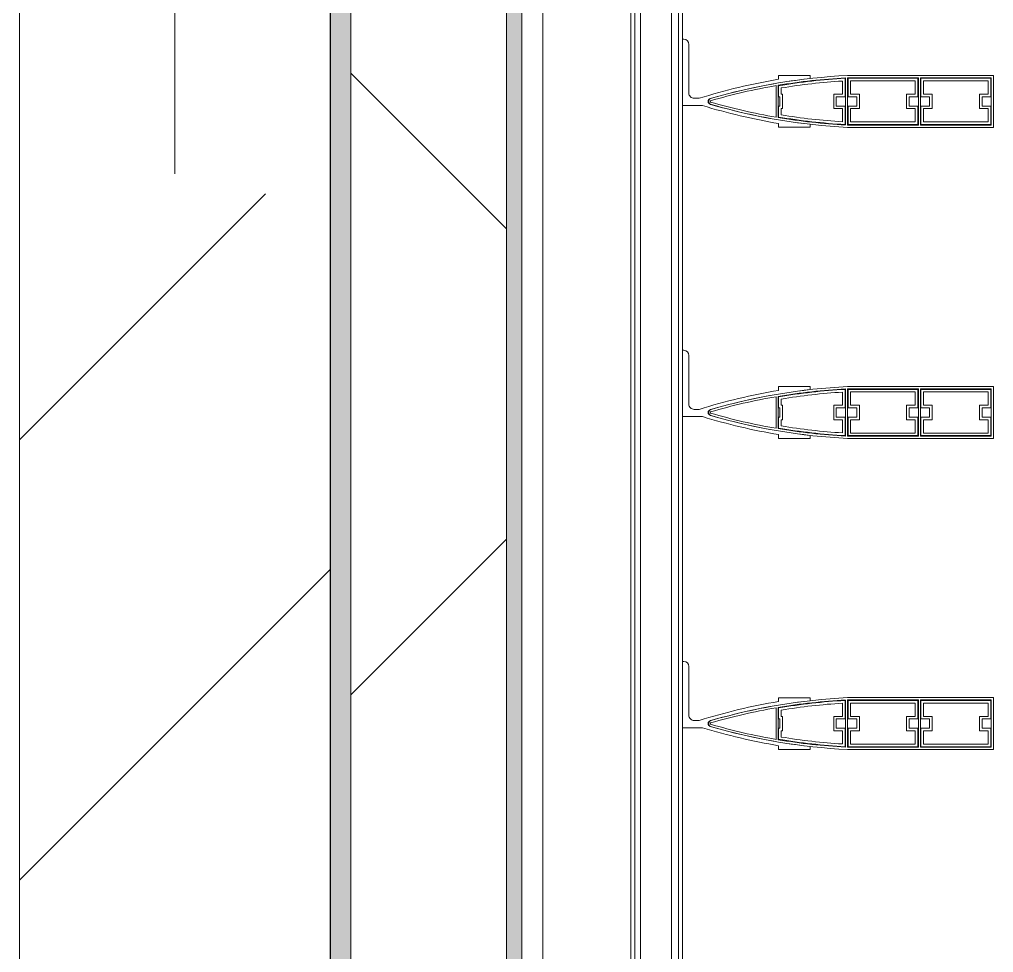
# Model space of a CAD drawing. Header units: millimetres. Extents: x 48966 to 155647, y -43515 to 26217.
# Drawn here: x 128782 to 129722, y -21054 to -20154 of the extents above; entities that cross this region are included whole.
import ezdxf

# ---------------------------------------------------------------- set-up
doc = ezdxf.new("R2010")
doc.units = ezdxf.units.MM
doc.linetypes.add('Осевые', pattern=[6350, 1270, -952.5, 3175, -952.5])
for name, color, linetype, lineweight in [('Обобщенные модели', 7, 'Continuous', 9), ('Обобщенные модели-1', 7, 'Continuous', 18), ('Общие ребра', 7, 'Continuous', 9), ('Оси-2', 7, 'Осевые', 9), ('Перекрытия', 7, 'Continuous', 9), ('Стены-1', 7, 'Continuous', 18), ('Штриховка разреза-1', 7, 'Continuous', 9)]:
    doc.layers.add(name, color=color, linetype=linetype, lineweight=lineweight)
pattern_1 = [(0, (0, 0), (812.8, 203.2), [67.056, -542.544, 67.056, -542.544, -3251.2]), (0, (0, 0), (812.8, 203.2), [-1219.2, 67.056, -1152.144, 67.056, -542.544, -1422.4]), (0, (0, 0), (812.8, 203.2), [-3048, 67.056, -339.344, 67.056, -948.944]), (120, (304.8, 101.6), (-582.37636, 602.30545), [67.056, -542.544, 67.056, -542.544, -3251.2]), (120, (304.8, 101.6), (-582.37636, 602.30545), [-1219.2, 67.056, -1152.144, 67.056, -542.544, -1422.4]), (120, (304.8, 101.6), (-582.37636, 602.30545), [-3048, 67.056, -339.344, 67.056, -948.944]), (240, (406.4, 508), (-230.42364, -805.50545), [67.056, -542.544, 67.056, -542.544, -3251.2]), (240, (406.4, 508), (-230.42364, -805.50545), [-1219.2, 67.056, -1152.144, 67.056, -542.544, -1422.4]), (240, (406.4, 508), (-230.42364, -805.50545), [-3048, 67.056, -339.344, 67.056, -948.944])]

# ---------------------------------------------------------------- blocks, each defined once
blk = doc.blocks.new('Обвязочная балка 1 - Обвязочная балка 1-1451838-План 5-го этажа на отм_ _12_600')
at = {"layer": 'Обобщенные модели'}
for p, q in [((129380.83, 11567.12), (129380.83, -26882.88)), ((129410.71, -26882.88), (129410.71, 11567.12))]:
    blk.add_line(p, q, dxfattribs=at)
at = {"layer": 'Обобщенные модели-1'}
for p, q in [((129371.62, 11567.12), (129371.62, -26882.88)), ((129375.62, -26882.88), (129375.62, 11567.12)), ((129417.62, 11567.12), (129417.62, -26882.88)), ((129421.62, -26882.88), (129421.62, 11567.12))]:
    blk.add_line(p, q, dxfattribs=at)
blk = doc.blocks.new('Профиль ламели432 - Профиль ламели-1584553-План 5-го этажа на отм_ _12_600')
at = {"layer": 'Обобщенные модели-1'}
for p, q in [((89806.85, 24507.07), (89806.85, 24366.17)), ((89856.85, 24507.07), (89806.85, 24507.07)), ((89856.85, 24366.17), (89856.85, 24507.07)), ((89809.05, 24436.47), (89809.05, 24504.87)), ((89809.05, 24504.87), (89854.65, 24504.87)), ((89827.4, 24504.37), (89809.55, 24504.37)), ((89809.55, 24504.37), (89809.55, 24436.97)), ((89812.05, 24439.47), (89812.05, 24501.87)), ((89812.05, 24501.87), (89824.9, 24501.87)), ((89824.9, 24501.87), (89824.9, 24493.47)), ((89827.4, 24495.97), (89827.4, 24504.37)), ((89854.15, 24504.37), (89836.3, 24504.37)), ((89836.3, 24504.37), (89836.3, 24495.97)), ((89838.8, 24493.47), (89838.8, 24501.87)), ((89838.8, 24501.87), (89851.65, 24501.87)), ((89851.65, 24501.87), (89851.65, 24439.47)), ((89854.15, 24436.97), (89854.15, 24504.37)), ((89854.65, 24504.87), (89854.65, 24436.47)), ((89824.9, 24493.47), (89838.8, 24493.47)), ((89836.3, 24495.97), (89827.4, 24495.97)), ((89838.8, 24447.87), (89824.9, 24447.87)), ((89824.9, 24447.87), (89824.9, 24439.47)), ((89827.4, 24436.97), (89827.4, 24445.37)), ((89827.4, 24445.37), (89836.3, 24445.37)), ((89836.3, 24445.37), (89836.3, 24436.97)), ((89838.8, 24439.47), (89838.8, 24447.87)), ((89854.65, 24436.47), (89809.05, 24436.47)), ((89809.05, 24434.57), (89854.65, 24434.57)), ((89809.05, 24366.17), (89809.05, 24434.57)), ((89809.55, 24436.97), (89827.4, 24436.97)), ((89827.4, 24434.07), (89809.55, 24434.07)), ((89809.55, 24434.07), (89809.55, 24366.67)), ((89824.9, 24439.47), (89812.05, 24439.47)), ((89812.05, 24369.17), (89812.05, 24431.57)), ((89812.05, 24431.57), (89824.9, 24431.57)), ((89824.9, 24431.57), (89824.9, 24423.17)), ((89827.4, 24425.67), (89827.4, 24434.07)), ((89836.3, 24436.97), (89854.15, 24436.97)), ((89854.15, 24434.07), (89836.3, 24434.07)), ((89836.3, 24434.07), (89836.3, 24425.67)), ((89851.65, 24439.47), (89838.8, 24439.47)), ((89838.8, 24423.17), (89838.8, 24431.57)), ((89838.8, 24431.57), (89851.65, 24431.57)), ((89851.65, 24431.57), (89851.65, 24369.17)), ((89854.15, 24366.67), (89854.15, 24434.07)), ((89854.65, 24434.57), (89854.65, 24366.17)), ((89824.9, 24423.17), (89838.8, 24423.17)), ((89836.3, 24425.67), (89827.4, 24425.67)), ((89838.8, 24377.57), (89824.9, 24377.57)), ((89824.9, 24377.57), (89824.9, 24369.17)), ((89827.4, 24366.67), (89827.4, 24375.07)), ((89827.4, 24375.07), (89836.3, 24375.07)), ((89836.3, 24375.07), (89836.3, 24366.67)), ((89838.8, 24369.17), (89838.8, 24377.57)), ((89854.65, 24366.17), (89809.05, 24366.17)), ((89809.55, 24366.67), (89827.4, 24366.67)), ((89824.9, 24369.17), (89812.05, 24369.17)), ((89836.3, 24366.67), (89854.15, 24366.67)), ((89851.65, 24369.17), (89838.8, 24369.17)), ((89809.15, 24364.27), (89854.55, 24364.27)), ((89827.4, 24363.77), (89809.55, 24363.77)), ((89812.2, 24361.27), (89824.9, 24361.27)), ((89824.9, 24361.27), (89824.9, 24352.87)), ((89827.4, 24355.37), (89827.4, 24363.77)), ((89854.15, 24363.77), (89836.3, 24363.77)), ((89836.3, 24363.77), (89836.3, 24355.37)), ((89838.8, 24352.87), (89838.8, 24361.27)), ((89838.8, 24361.27), (89851.51, 24361.27)), ((89824.9, 24352.87), (89838.8, 24352.87)), ((89836.3, 24355.37), (89827.4, 24355.37)), ((89809.78, 24330.07), (89806.93, 24330.07)), ((89806.93, 24330.07), (89806.93, 24299.67)), ((89856.78, 24330.07), (89853.92, 24330.07)), ((89856.78, 24299.67), (89856.78, 24330.07)), ((89806.93, 24299.67), (89810.54, 24299.67)), ((89847.38, 24299.17), (89816.33, 24299.17)), ((89816.8, 24299.67), (89827.4, 24299.67)), ((89824.9, 24302.17), (89818.88, 24302.17)), ((89838.8, 24303.47), (89824.9, 24303.47)), ((89824.9, 24303.47), (89824.9, 24302.17)), ((89827.4, 24299.67), (89827.4, 24300.97)), ((89827.4, 24300.97), (89836.3, 24300.97)), ((89836.3, 24300.97), (89836.3, 24299.67)), ((89836.3, 24299.67), (89846.9, 24299.67)), ((89838.8, 24302.17), (89838.8, 24303.47)), ((89844.82, 24302.17), (89838.8, 24302.17)), ((89853.16, 24299.67), (89856.78, 24299.67)), ((89816.65, 24297.27), (89847.05, 24297.27)), ((89835.85, 24207.07), (89835.85, 24226.28)), ((89828.85, 24223.05), (89828.85, 24218.07)), ((89771.85, 24208.07), (89771.85, 24207.07)), ((89771.85, 24207.07), (89835.85, 24207.07)), ((89823.85, 24213.07), (89776.85, 24213.07))]:
    blk.add_line(p, q, dxfattribs=at)
for centre, radius, start, end in [((90380.65, 24394.57), 574.5, 182.83378, 196.22578), ((89283.05, 24394.57), 574.5, 343.77422, 357.16622), ((90380.66, 24394.33), 572.3, 183.01095, 189.5715), ((90380.45, 24395.88), 571.8, 183.21931, 189.68667), ((90380.46, 24395.6), 569.3, 183.45714, 189.44574), ((89283.24, 24395.6), 569.3, 350.55426, 356.54286), ((89283.25, 24395.88), 571.8, 350.31333, 356.78069), ((89283.04, 24394.33), 572.3, 350.4285, 356.98905), ((90380.65, 24394.57), 574.5, 186.44653, 196.25765), ((89283.05, 24394.57), 574.5, 343.74235, 353.55347), ((90377.15, 24394.57), 574.5, 189.50836, 197.37116), ((89286.55, 24394.57), 574.5, 342.96606, 350.49164), ((90348.98, 24386.76), 539.8, 189.54278, 196.43437), ((89314.72, 24386.76), 539.8, 343.56563, 350.45722), ((89831.85, 24235.07), 3, 200, 340), ((89831.85, 24234.53), 2.84, 196.25765, 343.74235), ((89831.85, 24234.22), 0.645, 196.43437, 343.56563), ((89823.85, 24218.07), 5, 270, 0), ((89776.85, 24208.07), 5, 90, 180)]:
    blk.add_arc(centre, radius, start, end, dxfattribs=at)
blk = doc.blocks.new('Профиль ламели433 - Профиль ламели-1584817-План 5-го этажа на отм_ _12_600')
at = {"layer": 'Обобщенные модели-1'}
for p, q in [((89806.85, 24507.07), (89806.85, 24366.17)), ((89856.85, 24507.07), (89806.85, 24507.07)), ((89856.85, 24366.17), (89856.85, 24507.07)), ((89809.05, 24436.47), (89809.05, 24504.87)), ((89809.05, 24504.87), (89854.65, 24504.87)), ((89827.4, 24504.37), (89809.55, 24504.37)), ((89809.55, 24504.37), (89809.55, 24436.97)), ((89812.05, 24439.47), (89812.05, 24501.87)), ((89812.05, 24501.87), (89824.9, 24501.87)), ((89824.9, 24501.87), (89824.9, 24493.47)), ((89827.4, 24495.97), (89827.4, 24504.37)), ((89854.15, 24504.37), (89836.3, 24504.37)), ((89836.3, 24504.37), (89836.3, 24495.97)), ((89838.8, 24493.47), (89838.8, 24501.87)), ((89838.8, 24501.87), (89851.65, 24501.87)), ((89851.65, 24501.87), (89851.65, 24439.47)), ((89854.15, 24436.97), (89854.15, 24504.37)), ((89854.65, 24504.87), (89854.65, 24436.47)), ((89824.9, 24493.47), (89838.8, 24493.47)), ((89836.3, 24495.97), (89827.4, 24495.97)), ((89838.8, 24447.87), (89824.9, 24447.87)), ((89824.9, 24447.87), (89824.9, 24439.47)), ((89827.4, 24436.97), (89827.4, 24445.37)), ((89827.4, 24445.37), (89836.3, 24445.37)), ((89836.3, 24445.37), (89836.3, 24436.97)), ((89838.8, 24439.47), (89838.8, 24447.87)), ((89854.65, 24436.47), (89809.05, 24436.47)), ((89809.05, 24434.57), (89854.65, 24434.57)), ((89809.05, 24366.17), (89809.05, 24434.57)), ((89809.55, 24436.97), (89827.4, 24436.97)), ((89827.4, 24434.07), (89809.55, 24434.07)), ((89809.55, 24434.07), (89809.55, 24366.67)), ((89824.9, 24439.47), (89812.05, 24439.47)), ((89812.05, 24369.17), (89812.05, 24431.57)), ((89812.05, 24431.57), (89824.9, 24431.57)), ((89824.9, 24431.57), (89824.9, 24423.17)), ((89827.4, 24425.67), (89827.4, 24434.07)), ((89836.3, 24436.97), (89854.15, 24436.97)), ((89854.15, 24434.07), (89836.3, 24434.07)), ((89836.3, 24434.07), (89836.3, 24425.67)), ((89851.65, 24439.47), (89838.8, 24439.47)), ((89838.8, 24423.17), (89838.8, 24431.57)), ((89838.8, 24431.57), (89851.65, 24431.57)), ((89851.65, 24431.57), (89851.65, 24369.17)), ((89854.15, 24366.67), (89854.15, 24434.07)), ((89854.65, 24434.57), (89854.65, 24366.17)), ((89824.9, 24423.17), (89838.8, 24423.17)), ((89836.3, 24425.67), (89827.4, 24425.67)), ((89838.8, 24377.57), (89824.9, 24377.57)), ((89824.9, 24377.57), (89824.9, 24369.17)), ((89827.4, 24366.67), (89827.4, 24375.07)), ((89827.4, 24375.07), (89836.3, 24375.07)), ((89836.3, 24375.07), (89836.3, 24366.67)), ((89838.8, 24369.17), (89838.8, 24377.57)), ((89854.65, 24366.17), (89809.05, 24366.17)), ((89809.55, 24366.67), (89827.4, 24366.67)), ((89824.9, 24369.17), (89812.05, 24369.17)), ((89836.3, 24366.67), (89854.15, 24366.67)), ((89851.65, 24369.17), (89838.8, 24369.17)), ((89809.15, 24364.27), (89854.55, 24364.27)), ((89827.4, 24363.77), (89809.55, 24363.77)), ((89812.2, 24361.27), (89824.9, 24361.27)), ((89824.9, 24361.27), (89824.9, 24352.87)), ((89827.4, 24355.37), (89827.4, 24363.77)), ((89854.15, 24363.77), (89836.3, 24363.77)), ((89836.3, 24363.77), (89836.3, 24355.37)), ((89838.8, 24352.87), (89838.8, 24361.27)), ((89838.8, 24361.27), (89851.51, 24361.27)), ((89824.9, 24352.87), (89838.8, 24352.87)), ((89836.3, 24355.37), (89827.4, 24355.37)), ((89809.78, 24330.07), (89806.93, 24330.07)), ((89806.93, 24330.07), (89806.93, 24299.67)), ((89856.78, 24330.07), (89853.92, 24330.07)), ((89856.78, 24299.67), (89856.78, 24330.07)), ((89806.93, 24299.67), (89810.54, 24299.67)), ((89847.38, 24299.17), (89816.33, 24299.17)), ((89816.8, 24299.67), (89827.4, 24299.67)), ((89824.9, 24302.17), (89818.88, 24302.17)), ((89838.8, 24303.47), (89824.9, 24303.47)), ((89824.9, 24303.47), (89824.9, 24302.17)), ((89827.4, 24299.67), (89827.4, 24300.97)), ((89827.4, 24300.97), (89836.3, 24300.97)), ((89836.3, 24300.97), (89836.3, 24299.67)), ((89836.3, 24299.67), (89846.9, 24299.67)), ((89838.8, 24302.17), (89838.8, 24303.47)), ((89844.82, 24302.17), (89838.8, 24302.17)), ((89853.16, 24299.67), (89856.78, 24299.67)), ((89816.65, 24297.27), (89847.05, 24297.27)), ((89835.85, 24207.07), (89835.85, 24226.28)), ((89828.85, 24223.05), (89828.85, 24218.07)), ((89771.85, 24208.07), (89771.85, 24207.07)), ((89771.85, 24207.07), (89835.85, 24207.07)), ((89823.85, 24213.07), (89776.85, 24213.07))]:
    blk.add_line(p, q, dxfattribs=at)
for centre, radius, start, end in [((90380.65, 24394.57), 574.5, 182.83378, 196.22578), ((89283.05, 24394.57), 574.5, 343.77422, 357.16622), ((90380.66, 24394.33), 572.3, 183.01095, 189.5715), ((90380.45, 24395.88), 571.8, 183.21931, 189.68667), ((90380.46, 24395.6), 569.3, 183.45714, 189.44574), ((89283.24, 24395.6), 569.3, 350.55426, 356.54286), ((89283.25, 24395.88), 571.8, 350.31333, 356.78069), ((89283.04, 24394.33), 572.3, 350.4285, 356.98905), ((90380.65, 24394.57), 574.5, 186.44653, 196.25765), ((89283.05, 24394.57), 574.5, 343.74235, 353.55347), ((90377.15, 24394.57), 574.5, 189.50836, 197.37116), ((89286.55, 24394.57), 574.5, 342.96606, 350.49164), ((90348.98, 24386.76), 539.8, 189.54278, 196.43437), ((89314.72, 24386.76), 539.8, 343.56563, 350.45722), ((89831.85, 24235.07), 3, 200, 340), ((89831.85, 24234.53), 2.84, 196.25765, 343.74235), ((89831.85, 24234.22), 0.645, 196.43437, 343.56563), ((89823.85, 24218.07), 5, 270, 0), ((89776.85, 24208.07), 5, 90, 180)]:
    blk.add_arc(centre, radius, start, end, dxfattribs=at)
blk = doc.blocks.new('Профиль ламели434 - Профиль ламели-1585081-План 5-го этажа на отм_ _12_600')
at = {"layer": 'Обобщенные модели-1'}
for p, q in [((89806.85, 24507.07), (89806.85, 24366.17)), ((89856.85, 24507.07), (89806.85, 24507.07)), ((89856.85, 24366.17), (89856.85, 24507.07)), ((89809.05, 24436.47), (89809.05, 24504.87)), ((89809.05, 24504.87), (89854.65, 24504.87)), ((89827.4, 24504.37), (89809.55, 24504.37)), ((89809.55, 24504.37), (89809.55, 24436.97)), ((89812.05, 24439.47), (89812.05, 24501.87)), ((89812.05, 24501.87), (89824.9, 24501.87)), ((89824.9, 24501.87), (89824.9, 24493.47)), ((89827.4, 24495.97), (89827.4, 24504.37)), ((89854.15, 24504.37), (89836.3, 24504.37)), ((89836.3, 24504.37), (89836.3, 24495.97)), ((89838.8, 24493.47), (89838.8, 24501.87)), ((89838.8, 24501.87), (89851.65, 24501.87)), ((89851.65, 24501.87), (89851.65, 24439.47)), ((89854.15, 24436.97), (89854.15, 24504.37)), ((89854.65, 24504.87), (89854.65, 24436.47)), ((89824.9, 24493.47), (89838.8, 24493.47)), ((89836.3, 24495.97), (89827.4, 24495.97)), ((89838.8, 24447.87), (89824.9, 24447.87)), ((89824.9, 24447.87), (89824.9, 24439.47)), ((89827.4, 24436.97), (89827.4, 24445.37)), ((89827.4, 24445.37), (89836.3, 24445.37)), ((89836.3, 24445.37), (89836.3, 24436.97)), ((89838.8, 24439.47), (89838.8, 24447.87)), ((89854.65, 24436.47), (89809.05, 24436.47)), ((89809.05, 24434.57), (89854.65, 24434.57)), ((89809.05, 24366.17), (89809.05, 24434.57)), ((89809.55, 24436.97), (89827.4, 24436.97)), ((89827.4, 24434.07), (89809.55, 24434.07)), ((89809.55, 24434.07), (89809.55, 24366.67)), ((89824.9, 24439.47), (89812.05, 24439.47)), ((89812.05, 24369.17), (89812.05, 24431.57)), ((89812.05, 24431.57), (89824.9, 24431.57)), ((89824.9, 24431.57), (89824.9, 24423.17)), ((89827.4, 24425.67), (89827.4, 24434.07)), ((89836.3, 24436.97), (89854.15, 24436.97)), ((89854.15, 24434.07), (89836.3, 24434.07)), ((89836.3, 24434.07), (89836.3, 24425.67)), ((89851.65, 24439.47), (89838.8, 24439.47)), ((89838.8, 24423.17), (89838.8, 24431.57)), ((89838.8, 24431.57), (89851.65, 24431.57)), ((89851.65, 24431.57), (89851.65, 24369.17)), ((89854.15, 24366.67), (89854.15, 24434.07)), ((89854.65, 24434.57), (89854.65, 24366.17)), ((89824.9, 24423.17), (89838.8, 24423.17)), ((89836.3, 24425.67), (89827.4, 24425.67)), ((89838.8, 24377.57), (89824.9, 24377.57)), ((89824.9, 24377.57), (89824.9, 24369.17)), ((89827.4, 24366.67), (89827.4, 24375.07)), ((89827.4, 24375.07), (89836.3, 24375.07)), ((89836.3, 24375.07), (89836.3, 24366.67)), ((89838.8, 24369.17), (89838.8, 24377.57)), ((89854.65, 24366.17), (89809.05, 24366.17)), ((89809.55, 24366.67), (89827.4, 24366.67)), ((89824.9, 24369.17), (89812.05, 24369.17)), ((89836.3, 24366.67), (89854.15, 24366.67)), ((89851.65, 24369.17), (89838.8, 24369.17)), ((89809.15, 24364.27), (89854.55, 24364.27)), ((89827.4, 24363.77), (89809.55, 24363.77)), ((89812.2, 24361.27), (89824.9, 24361.27)), ((89824.9, 24361.27), (89824.9, 24352.87)), ((89827.4, 24355.37), (89827.4, 24363.77)), ((89854.15, 24363.77), (89836.3, 24363.77)), ((89836.3, 24363.77), (89836.3, 24355.37)), ((89838.8, 24352.87), (89838.8, 24361.27)), ((89838.8, 24361.27), (89851.51, 24361.27)), ((89824.9, 24352.87), (89838.8, 24352.87)), ((89836.3, 24355.37), (89827.4, 24355.37)), ((89809.78, 24330.07), (89806.93, 24330.07)), ((89806.93, 24330.07), (89806.93, 24299.67)), ((89856.78, 24330.07), (89853.92, 24330.07)), ((89856.78, 24299.67), (89856.78, 24330.07)), ((89806.93, 24299.67), (89810.54, 24299.67)), ((89847.38, 24299.17), (89816.33, 24299.17)), ((89816.8, 24299.67), (89827.4, 24299.67)), ((89824.9, 24302.17), (89818.88, 24302.17)), ((89838.8, 24303.47), (89824.9, 24303.47)), ((89824.9, 24303.47), (89824.9, 24302.17)), ((89827.4, 24299.67), (89827.4, 24300.97)), ((89827.4, 24300.97), (89836.3, 24300.97)), ((89836.3, 24300.97), (89836.3, 24299.67)), ((89836.3, 24299.67), (89846.9, 24299.67)), ((89838.8, 24302.17), (89838.8, 24303.47)), ((89844.82, 24302.17), (89838.8, 24302.17)), ((89853.16, 24299.67), (89856.78, 24299.67)), ((89816.65, 24297.27), (89847.05, 24297.27)), ((89835.85, 24207.07), (89835.85, 24226.28)), ((89828.85, 24223.05), (89828.85, 24218.07)), ((89771.85, 24208.07), (89771.85, 24207.07)), ((89771.85, 24207.07), (89835.85, 24207.07)), ((89823.85, 24213.07), (89776.85, 24213.07))]:
    blk.add_line(p, q, dxfattribs=at)
for centre, radius, start, end in [((90380.65, 24394.57), 574.5, 182.83378, 196.22578), ((89283.05, 24394.57), 574.5, 343.77422, 357.16622), ((90380.66, 24394.33), 572.3, 183.01095, 189.5715), ((90380.45, 24395.88), 571.8, 183.21931, 189.68667), ((90380.46, 24395.6), 569.3, 183.45714, 189.44574), ((89283.24, 24395.6), 569.3, 350.55426, 356.54286), ((89283.25, 24395.88), 571.8, 350.31333, 356.78069), ((89283.04, 24394.33), 572.3, 350.4285, 356.98905), ((90380.65, 24394.57), 574.5, 186.44653, 196.25765), ((89283.05, 24394.57), 574.5, 343.74235, 353.55347), ((90377.15, 24394.57), 574.5, 189.50836, 197.37116), ((89286.55, 24394.57), 574.5, 342.96606, 350.49164), ((90348.98, 24386.76), 539.8, 189.54278, 196.43437), ((89314.72, 24386.76), 539.8, 343.56563, 350.45722), ((89831.85, 24235.07), 3, 200, 340), ((89831.85, 24234.53), 2.84, 196.25765, 343.74235), ((89831.85, 24234.22), 0.645, 196.43437, 343.56563), ((89823.85, 24218.07), 5, 270, 0), ((89776.85, 24208.07), 5, 90, 180)]:
    blk.add_arc(centre, radius, start, end, dxfattribs=at)

msp = doc.modelspace()

# ---------------------------------------------------------------- hatches: boundary and pattern name
at = {"layer": 'Штриховка разреза-1'}
h = msp.add_hatch(dxfattribs=at)
h.set_pattern_fill('FP_8', color=256, style=0, pattern_type=2)
h.set_pattern_definition(pattern_1)
h.paths.add_polyline_path([(129101.54, -26882.88), (129101.54, -25632.88), (129081.54, -25632.88), (129081.54, -26882.88)], flags=0)
h.paths.add_polyline_path([(129101.54, -24432.88), (129101.54, -23232.88), (129081.54, -23232.88), (129081.54, -24432.88)], flags=0)
h.paths.add_polyline_path([(129101.54, -22032.88), (129101.54, -17232.88), (129081.54, -17232.88), (129081.54, -22032.88)], flags=0)
h.paths.add_polyline_path([(129101.54, -16032.88), (129101.54, 9767.12), (129081.54, 9767.12), (129081.54, -16032.88)], flags=0)
h.paths.add_polyline_path([(129081.54, 10967.12), (129101.54, 10967.12), (129101.54, 11593.31), (129081.54, 11593.31), (129081.54, 11127.63)], flags=0)
h = msp.add_hatch(dxfattribs=at)
h.set_pattern_fill('FP_9', color=256, style=0, pattern_type=2)
h.set_pattern_definition([(45, (0, 0), (-707.107, 707.107), []), (135, (0, 0), (-707.107, -707.107), [])])
h.paths.add_polyline_path([(129101.54, -26882.88), (129251.54, -26882.45), (129251.54, -25632.88), (129101.54, -25632.88), (129101.54, -26882.45)], flags=0)
h.paths.add_polyline_path([(129216.54, -24432.88), (129251.54, -24432.88), (129251.54, -23232.88), (129101.54, -23232.88), (129101.54, -24432.88)], flags=0)
h.paths.add_polyline_path([(129216.54, -22032.88), (129251.54, -22032.88), (129251.54, -17232.88), (129101.54, -17232.88), (129101.54, -22032.88)], flags=0)
h.paths.add_polyline_path([(129101.54, -16032.88), (129251.54, -16032.88), (129251.54, 9767.12), (129101.54, 9767.12), (129101.54, -15950.74)], flags=0)
h.paths.add_polyline_path([(129101.54, 10967.12), (129251.54, 10967.12), (129251.54, 11593.31), (129101.54, 11593.31), (129101.54, 11127.63)], flags=0)
h = msp.add_hatch(dxfattribs=at)
h.set_pattern_fill('FP_8', color=256, style=0, pattern_type=2)
h.set_pattern_definition(pattern_1)
h.paths.add_polyline_path([(129258.66, -26882.88), (129266.54, -26882.45), (129266.54, -25632.88), (129251.54, -25632.88), (129251.54, -26882.88)], flags=0)
h.paths.add_polyline_path([(129251.54, -24432.88), (129266.54, -24432.88), (129266.54, -23232.88), (129251.54, -23232.88), (129251.54, -24421.36)], flags=0)
h.paths.add_polyline_path([(129251.54, -22032.88), (129266.54, -22032.88), (129266.54, -17232.88), (129251.54, -17232.88), (129251.54, -21960.28)], flags=0)
h.paths.add_polyline_path([(129251.54, -16032.88), (129266.54, -16032.88), (129266.54, 9767.12), (129251.54, 9767.12), (129251.54, -15944.29)], flags=0)
h.paths.add_polyline_path([(129251.54, 10967.12), (129266.54, 10967.12), (129266.54, 11593.31), (129251.54, 11593.31), (129251.54, 11127.63)], flags=0)
h = msp.add_hatch(dxfattribs=at)
h.set_pattern_fill('FP_2', color=256, style=0, pattern_type=2)
h.set_pattern_definition([(45, (0, 0), (-424.264, 424.264), [600, -100, 20, -100]), (45, (0, 424), (-424.264, 424.264), [])])
h.paths.add_polyline_path([(129081.62, -26882.88), (129081.62, -25632.88), (128781.62, -25632.88), (128781.62, -26882.88), (129050.43, -26882.88)], flags=0)
h.paths.add_polyline_path([(128781.62, -24432.88), (129081.62, -24432.88), (129081.62, -23232.88), (128781.62, -23232.88), (128781.62, -24421.36)], flags=0)
h.paths.add_polyline_path([(128781.62, -22032.88), (129081.62, -22032.88), (129081.62, -17232.88), (128781.62, -17232.88), (128781.62, -21139.92)], flags=0)
h.paths.add_polyline_path([(129050.43, -16032.88), (129081.62, -16032.88), (129081.62, 9767.12), (128781.62, 9767.12), (128781.62, -16032.88)], flags=0)
h.paths.add_polyline_path([(128781.62, 10967.12), (129081.62, 10967.12), (129081.62, 11567.12), (128781.62, 11567.12)], flags=0)

# ---------------------------------------------------------------- linework, layer by layer
at = {"layer": 'Общие ребра'}
for p, q in [((129101.54, -22032.88), (129101.54, -17232.88)), ((129251.54, -22032.88), (129251.54, -17232.88)), ((129266.54, -22032.88), (129266.54, -17232.88)), ((128781.62, -20132.88), (128781.62, -22032.88))]:
    msp.add_line(p, q, dxfattribs=at)
at = {"layer": 'Оси-2'}
msp.add_line((128931.62, 25417.12), (128931.62, -41737.83), dxfattribs=at)
at = {"layer": 'Перекрытия'}
msp.add_line((128781.62, -26882.88), (128781.62, -20132.88), dxfattribs=at)
at = {"layer": 'Стены-1'}
for p, q in [((129081.54, -17232.88), (129081.54, -22032.88)), ((129081.62, -22032.88), (129081.62, -17232.88)), ((129286.54, -22032.88), (129286.54, -17232.88))]:
    msp.add_line(p, q, dxfattribs=at)

# ---------------------------------------------------------------- block references
at = {"layer": 'Обобщенные модели'}
msp.add_blockref('Обвязочная балка 1 - Обвязочная балка 1-1451838-План 5-го этажа на отм_ _12_600', (0, 0), dxfattribs=at)
at = {"layer": 'Обобщенные модели', "rotation": 270.0000000000252}
for name, p in [('Профиль ламели432 - Профиль ламели-1584553-План 5-го этажа на отм_ _12_600', (105214.56, 69598.97)), ('Профиль ламели433 - Профиль ламели-1584817-План 5-го этажа на отм_ _12_600', (105214.56, 69298.97)), ('Профиль ламели434 - Профиль ламели-1585081-План 5-го этажа на отм_ _12_600', (105214.56, 68998.97))]:
    msp.add_blockref(name, p, dxfattribs=at)

doc.saveas('drawing.dxf')
